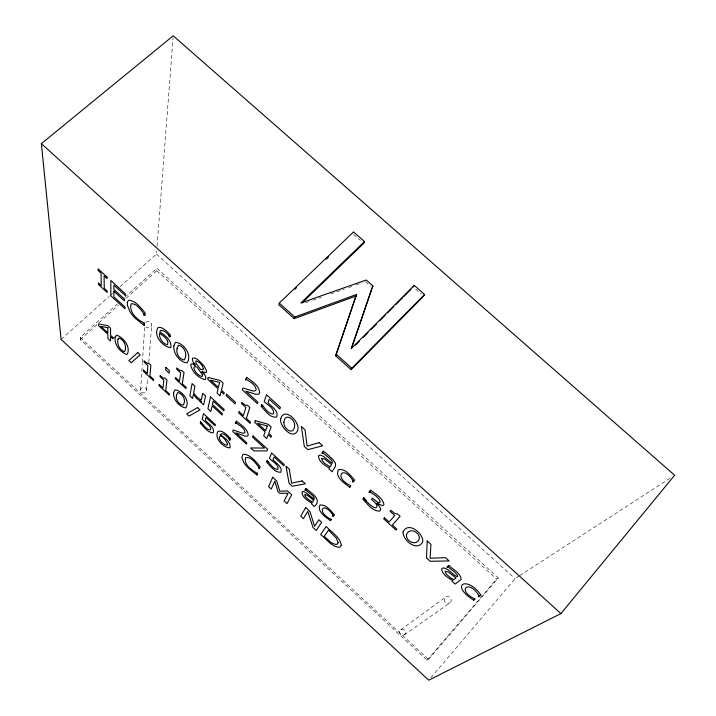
<?xml version="1.0" encoding="UTF-8"?>
<svg xmlns="http://www.w3.org/2000/svg" width="716" height="716" viewBox="0 0 716 716"><rect width="100%" height="100%" fill="white"/><g stroke="black" fill="none" stroke-linecap="round" stroke-linejoin="round"><path stroke-width="0.54" stroke-dasharray="3.58 2.69" d="M140.605 390.193L142.332 363.531M142.403 362.421L144.704 326.881M119.975 286.731L156.464 254.064L156.723 250.725M157.064 246.268L173.03 38.029M146.619 390.139L147.568 377.932M148.785 362.394L151.729 324.661M126.007 298.411L156.741 270.702L156.929 268.303L498.309 577.937L428.544 659.427L427.112 660.242L80.326 339.599L80.192 337.424L117.326 303.978M430.907 677.658L515.028 578.662L518.778 576.228M427.112 660.242L496.618 579.083L498.309 577.937M124.745 297.292L156.929 268.303M80.326 339.599L118.534 305.15M61.093 339.447L109.19 296.388M110.022 295.645L112.51 293.417M400.781 629.713L445.746 597.01M404.236 634.913L449.773 602.988A3.607 3.365 53.1 0 0 449.174 596.893A3.607 3.365 53.1 0 0 444.323 600.124A3.607 3.365 53.1 0 0 449.773 602.988M519.718 575.619L669.943 478.297M305.616 302.743L308.766 301.642M312.964 300.165L321.359 297.203M330.801 293.882L344.441 289.076M348.638 287.599L351.78 286.49M355.977 285.013L362.278 282.802M353.668 234.463L360.381 240.379M415.683 289.121L421.259 294.025M365.42 281.692L370.449 286.14M156.464 254.064L515.028 578.662M156.741 270.702L496.618 579.083M80.192 337.424L428.544 659.427M145.796 322.424A3.446 3.15 7.5 0 1 150.664 322.433A3.446 3.15 7.5 0 1 150.772 326.899A3.446 3.15 7.5 0 1 145.903 326.89M141.535 392.171A3.007 2.801 5.4 0 0 146.538 390.873A3.007 2.801 5.4 0 0 142.77 387.463A3.007 2.801 5.4 0 0 141.535 392.171M399.546 631.628A3.124 2.954 57.1 0 0 403.538 635.244A3.124 2.954 57.1 0 0 404.433 630.053A3.124 2.954 57.1 0 0 399.546 631.628"/><path stroke-width="1.07" d="M259.613 468.273L260.239 466.707C255.728 461.668 250.824 454.66 243.556 454.23L242.688 454.767L241.892 457.13L243.512 462.062A11.465 3.213 44.7 0 0 247.978 467.745L256.928 475.003L257.312 473.312C251.996 470.358 243.503 464.773 245.552 457.748C251.719 456.074 256.194 464.147 259.613 468.273L258.825 468.613L258.539 466.769M144.936 315.237L145.088 312.847C140.667 307.871 136.085 300.971 129.005 300.165L127.457 301.687L127.359 305.231L129.909 311.621A12.503 3.678 47.3 0 0 135.02 318.137L144.292 325.458L144.202 322.988C137.32 319.98 128.826 312.31 131.028 304.085L131.726 303.611C137.866 304.237 141.419 310.798 144.936 315.237L144.068 315.568L143.674 313.474M170.095 336.61L170.31 334.766C166.944 331.651 163.248 326.89 158.227 327.382C152.651 334.793 162.434 346.777 170.372 347.609L170.927 347.081C171.706 340.36 164.94 335.097 159.74 331.947L160.626 330.497C164.635 329.673 167.544 334.184 170.095 336.61L169.343 337.048L168.761 335.088M236.047 422.977L236.361 421.196C240.961 424.83 247.843 428.759 248.246 435.212L247.53 436.116L244.666 436.044L235.877 432.822L246.868 442.909L246.447 444.126L232.709 431.497L233.156 429.967L241.927 433.019L243.592 433.287L245.105 432.428L244.442 430.003L241.793 426.996L237.103 423.55L236.047 422.977L235.304 423.398L236.361 421.196M246.268 379.498L246.662 377.35C251.862 381.225 259.541 385.727 259.666 392.959L258.843 394.095L255.639 394.248L245.874 391.178L257.948 402.186L257.456 403.654L242.357 389.889L242.894 388.027L252.641 390.9L254.502 391.079L256.212 389.925C255.773 384.814 250.349 381.789 246.268 379.498L245.454 379.945L246.662 377.35M201.286 401.56L201.098 402.464L203.648 404.809L205.519 395.957L202.682 393.353L201.303 400.092L197.249 397.407L193.642 393.057L194.904 386.21L192.067 383.615L189.883 395.957L192.649 398.49L193.41 394.337L196.972 398.83L201.286 401.56L200.623 402.034L199.254 400.602M200.659 421.76L200.337 423.272C203.953 426.825 207.398 432.366 212.849 432.911L213.386 432.58C214.576 427.371 208.463 423.702 205.331 420.39L205.984 417.482L215.06 425.832L215.382 424.561L203.46 413.597L202.243 419.263L209.305 425.769L210.692 428.061L210.262 429.994C205.913 429.448 203.496 424.66 200.659 421.76L200.31 422.476L201.742 423.084M256.928 475.003L257.312 473.312M230.194 439.839L230.597 438.487C227.142 435.418 223.132 430.039 217.995 431.283C213.762 437.995 223.294 447.93 230.006 447.858C231.241 442.023 224.359 437.539 220.098 434.603C223.616 431.533 227.786 437.664 230.194 439.839L229.514 440.268L228.977 438.469M301.973 303.038L363.737 243.333L364.489 241.56L353.543 231.921L279.267 303.083L278.748 304.721L294.231 318.62L355.897 296.093L356.631 294.446L294.786 317.027L294.231 318.62M364.489 241.56L300.944 302.957L366.189 280.01L372.902 285.961L351.574 348.28L414.206 285.362L424.579 294.5L423.639 296.129L351.073 369.662L335.661 355.825L355.897 296.093M335.661 355.825L356.631 294.446M351.198 348.737L371.765 288.682M261.761 404.603L261.134 406.411C265.314 410.384 270.057 418.502 276.68 417.007C279.034 411.091 271.579 406.455 267.99 402.786L269.243 399.286L279.822 408.917L280.421 407.386L266.522 394.731L264.15 401.56C267.489 404.898 273.843 407.798 273.78 413.168L273.011 414.054C267.829 413.75 264.974 408.03 261.761 404.603L261.376 405.426L262.969 406.142M305.544 489.798L306.054 488.41C310.628 492.885 322.916 499.159 314.351 506.498L311.505 503.885L311.934 503.16C307.799 500.797 302.045 497.316 301.946 492.044L303.378 491.48L306.215 492.841L314.199 499.356L314.181 497.611L312.534 495.544L305.544 489.798L304.81 490.227L306.054 488.41M322.71 452.825L323.346 451.161L326.031 453.219L332.636 459.242L335.455 463.189L335.5 466.098L332.108 471.772L328.975 468.908L329.485 468.031C324.822 465.615 318.369 461.623 318.566 455.734L320.204 454.964L323.372 456.352L332.188 463.413L332.233 461.373L330.443 459.072L322.71 452.825L321.914 453.291L323.346 451.161M267.193 460.692L266.603 462.133C270.55 465.883 274.702 472.873 280.824 472.22C282.918 467.065 275.982 463.028 272.948 459.735L274.121 456.96L283.769 465.803L284.324 464.595L271.659 452.977L269.422 458.392C272.366 461.471 278.112 464.031 278.193 468.801L277.477 469.463C272.796 468.81 270.174 463.887 267.193 460.692L266.844 461.462L268.294 462.071M363.916 497.692L363.558 498.551L369.957 504.69L373.224 507.152L375.766 507.921C379.793 505.603 373.143 501.191 371.443 499.312L372.311 498.166L377.583 502.211L379.104 502.668L380.25 501.809C378.782 497.074 373.761 494.335 369.707 491.919L368.892 492.384L370.62 490.218C375.667 494.058 382.648 497.933 384.009 504.592L382.684 505.773L377.09 503.258L376.41 504.01L378.576 505.138L380.384 508.127L380.59 509.899L379.561 511.117C372.284 511.278 367.397 503.867 362.86 499.133L363.916 497.692L366.574 501.128M333.593 516.084L334.462 514.822C330.667 510.785 326.174 504.198 319.971 505.048C316.597 511.546 325.941 517.14 330.443 520.684L331.114 519.306C315.389 511.904 323.489 499.795 333.593 516.084L332.868 516.522L332.788 514.956M474.959 598.943L473.607 600.151C448.941 584.417 467.369 575.27 481.027 595.229L478.646 596.795L478.619 595.086C468.416 578.832 456.298 590.423 474.959 598.943L473.607 600.151M372.123 287.626L372.902 285.961M353.615 481.644L354.653 480.105C350.572 475.63 345.38 468.175 338.534 469.678C334.354 476.937 344.638 483.461 349.838 487.229L350.652 485.573C333.047 477.939 342.722 463.306 353.615 481.644L352.818 482.11L352.728 480.382M330.443 520.684L331.114 519.306M144.202 322.988L144.292 325.458M349.838 487.229L350.652 485.573M351.073 369.662L351.807 368.212L424.579 294.5M369.707 491.919L370.62 490.218M413.302 287.018L414.206 285.362M560.923 613.585L674.633 475.254L173.2 35.8L41.367 143.648L61.093 339.447L428.75 680.2L560.923 613.585L41.367 143.648M447.724 566.732L448.851 565.479C453.004 569.587 460.755 573.006 461.122 579.423L455.188 584.068L451.957 581.123L452.772 580.497C448.305 577.937 441.969 574.545 441.647 568.826L442.953 567.922C448.646 567.842 453.64 576.452 457.667 576.64L457.193 574.903L454.034 571.574L447.724 566.732L446.936 567.224L448.851 565.479M202.324 371.461L201.715 372.096C204.069 373.394 206.575 376.419 205.51 379.238L204.955 379.587C198.278 378.129 191.897 371.515 190.671 364.757L192.013 363.683L195.2 364.918L194.6 365.446L192.371 359.906L192.568 358.143L194.77 358.027A9.201 2.801 46.3 0 1 198.583 360.381L204.105 366.001L206.557 370.798A10.659 3.249 46.3 0 1 205.25 372.535L202.324 371.461L203.997 373.752M355.521 345.085L359.423 341.156M363.334 337.236L368.015 332.528M371.139 329.387L376.607 323.9M379.731 320.759L385.19 315.264M387.535 312.91L393.782 306.636M396.118 304.282L402.365 297.999M403.931 296.433L410.957 289.371M294.858 289.291L296.46 287.743M326.254 259.192L328.671 256.874M279.267 303.083L294.786 317.027M336.35 354.33L351.807 368.212M377.09 503.258L378.576 505.138M193.812 362.887L195.2 364.918M478.619 595.086L479.425 596.285M202.574 374.951L202.073 376.544C198.09 375.721 194.278 371.64 193.821 367.487L194.797 366.485L196.998 367.093L202.574 374.951M113.038 337.576L113.038 338.945L110.559 336.663L110.559 341.022L107.901 338.57L107.865 334.193L98.674 325.726L98.629 323.874L107.919 325.726L110.541 328.143L110.55 335.285L113.038 337.576M113.889 291.233L113.862 296.854L125.023 307.066L124.978 308.802L110.855 295.869L110.837 280.502L125.363 293.775L125.318 295.592L113.916 285.174L113.898 289.416L124.441 299.064L124.396 300.845L113.889 291.233M159.462 334.139C159.274 338.686 162.765 343.653 167.168 344.736L167.598 344.512C169.262 339.474 163.096 335.679 159.605 333.298L159.462 334.139M427.201 540.992L426.539 557.934L430.209 561.281L449.12 560.941L445.531 557.683L430.083 558.247L430.942 544.402L427.201 540.992M173.827 345.918C173.084 353.4 179.626 362.233 187.001 362.905C192.667 355.27 183.69 342.83 175.429 342.32L173.827 345.918M173.567 392.681C173.048 399.492 179.161 406.849 185.632 407.932C190.805 401.175 182.052 390.703 175.035 389.799L173.567 392.681M143.469 370.047L143.388 371.264L153.564 380.635L153.671 379.444L149.957 376.025L150.852 365.169L148.624 363.119L147.353 363.415L144.095 360.801L144.023 361.929L147.881 365.482L147.263 373.537L143.469 370.047M176.995 348.817C175.885 353.462 179.349 359.378 184.084 359.96C188.084 355.163 184.54 346.007 178.382 345.318L176.995 348.817M115.043 337.173C114.202 344.584 119.921 351.878 126.553 354.429L127.287 354.196C130.903 346.705 123.528 337.639 116.619 335.115L115.043 337.173M176.467 395.357C175.492 399.582 178.866 404.468 182.965 405.238C186.742 401.014 182.929 393.344 177.729 392.529L176.467 395.357M406.375 535.138C406.151 541.726 417.061 546.729 419.406 538.405C419.648 531.818 408.684 526.77 406.375 535.138M283.912 422.324C282.954 428.41 293.757 436.5 294.625 425.966C295.69 419.8 284.664 411.664 283.912 422.324M117.97 339.223C116.824 344.145 119.411 349.703 124.11 351.619L124.629 351.511C127.197 346.678 124.101 339.921 119.098 337.988L117.97 339.223M159.185 384.528L159.059 385.709L169.28 395.116L169.424 393.961L165.7 390.524L166.971 379.99L164.734 377.932L163.409 378.182L160.124 375.551L160.008 376.643L163.883 380.205L162.988 388.036L159.185 384.528M280.744 418.547C278.855 426.315 293.73 441.36 297.829 429.869C300.111 421.948 284.422 406.455 280.744 418.547M165.933 367.514L165.656 369.912L169.164 373.134L169.459 370.754L165.933 367.514M403.072 531.907C402.526 540.258 417.419 552.278 422.762 541.824C423.693 533.339 408.057 520.899 403.072 531.907M304.953 494.693L305.267 496.358L307.504 498.873L312.498 502.202L313.644 500.287L307.164 495.069L304.953 494.693M227.509 443.938L226.856 445.37C214.648 440.904 219.23 427.604 227.509 443.938M175.474 377.52L175.304 378.764L185.999 388.6L186.205 387.374L182.303 383.785L184.039 372.589L181.685 370.44L180.244 370.718L176.789 367.97L176.628 369.143L180.692 372.866L179.456 381.18L175.474 377.52M321.878 458.616L322.173 460.54L324.616 463.333L330.166 466.877L331.526 464.55L324.375 458.893L321.878 458.616M208.15 377.529L207.765 379.355L218.085 388.797L217.064 393.12L220.054 395.85L221.101 391.562L223.884 394.104L224.224 392.753L221.432 390.202L223.159 383.132L220.215 380.438L208.15 377.529M210.54 396.941L207.909 408.72L210.844 411.423L212.133 405.856L222.139 415.038L222.488 413.678L212.455 404.468L213.234 401.13L223.786 410.805L224.144 409.418L210.54 396.941M219.597 382.389L218.407 387.437L210.504 380.205L219.597 382.389M226.605 394.194L226.211 395.724L235.099 403.86L235.528 402.356L226.605 394.194M239.099 411.745L238.741 412.962L250.108 423.371L250.502 422.18L246.349 418.377L249.848 407.458L247.342 405.175L245.606 405.354L241.883 402.419L241.543 403.555L245.856 407.502L243.342 415.62L239.099 411.745M255.281 420.641L254.717 422.315L265.153 431.864L263.676 435.793L266.692 438.559L268.205 434.657L271.015 437.234L271.507 436.008L268.679 433.422L271.167 426.996L268.187 424.275L255.281 420.641M253.061 435.928L252.605 437.225L264.455 448.091L250.6 447.939L253.795 450.874L267.014 450.91L267.65 449.308L253.061 435.928M267.345 426.038L265.618 430.62L257.626 423.308L267.345 426.038M341.326 545.297L339.715 547.337C331.633 547.042 326.523 539.067 320.643 534.566L326.183 526.466C331.481 532.203 340.002 536.964 341.326 545.297M338.176 542.755L336.923 544.437C331.598 544.59 328.009 539.327 324.16 536.338L328.501 530.144L336.296 538.128L338.176 542.755M203.425 368.794L202.655 369.796L200.561 369.322L195.88 363.093L195.942 360.855C199.451 361.741 202.807 365.178 203.425 368.794M272.707 477.286L268.572 486.594L271.239 489.055L274.855 481.116L277.978 491.713L279.732 493.324L288.065 493.27L284.154 500.958L287.026 503.599L291.663 494.711L287.564 490.952L279.759 491.167L276.707 480.964L272.707 477.286M445.459 571.314L445.128 571.986L446.319 574.205L450.865 578.045L453.855 579.683L456.02 578.036L448.458 572.03L445.459 571.314M305.714 507.635L300.711 516.2L303.396 518.679L307.764 511.376L312.99 527.513L316.23 530.502L321.654 522.304L318.88 519.744L314.619 526.332L309.912 511.501L305.714 507.635M384.483 517.829L383.66 518.805L395.993 530.064L396.861 529.115L392.359 525.007L400.128 516.29L397.407 513.82L395.017 513.623L390.838 510.329L390.059 511.251L394.749 515.529L389.083 522.018L384.483 517.829M137.74 352.567L128.862 360.595L131.207 362.761L140.211 354.832L137.74 352.567M197.562 407.574L186.643 413.857L189.024 416.05L200.068 409.874L197.562 407.574M319.148 442.64L307.137 446.122L304.998 429.761L301.364 426.45L304.291 446.399L307.862 449.648L322.63 445.8L319.148 442.64M302.134 480.919L291.582 483.202L289.3 469.15L286.006 466.134L289.067 483.273L292.307 486.253L305.285 483.801L302.134 480.919M107.821 327.713L100.822 326.326L107.856 332.806L107.821 327.713M107.033 277.029L98.056 268.822L98.092 270.46L101.037 273.145L101.26 285.559L98.387 282.927L98.423 284.485L107.158 292.486L107.149 290.947L104.267 288.306L104.106 275.955L107.051 278.649L107.033 277.029"/></g></svg>
